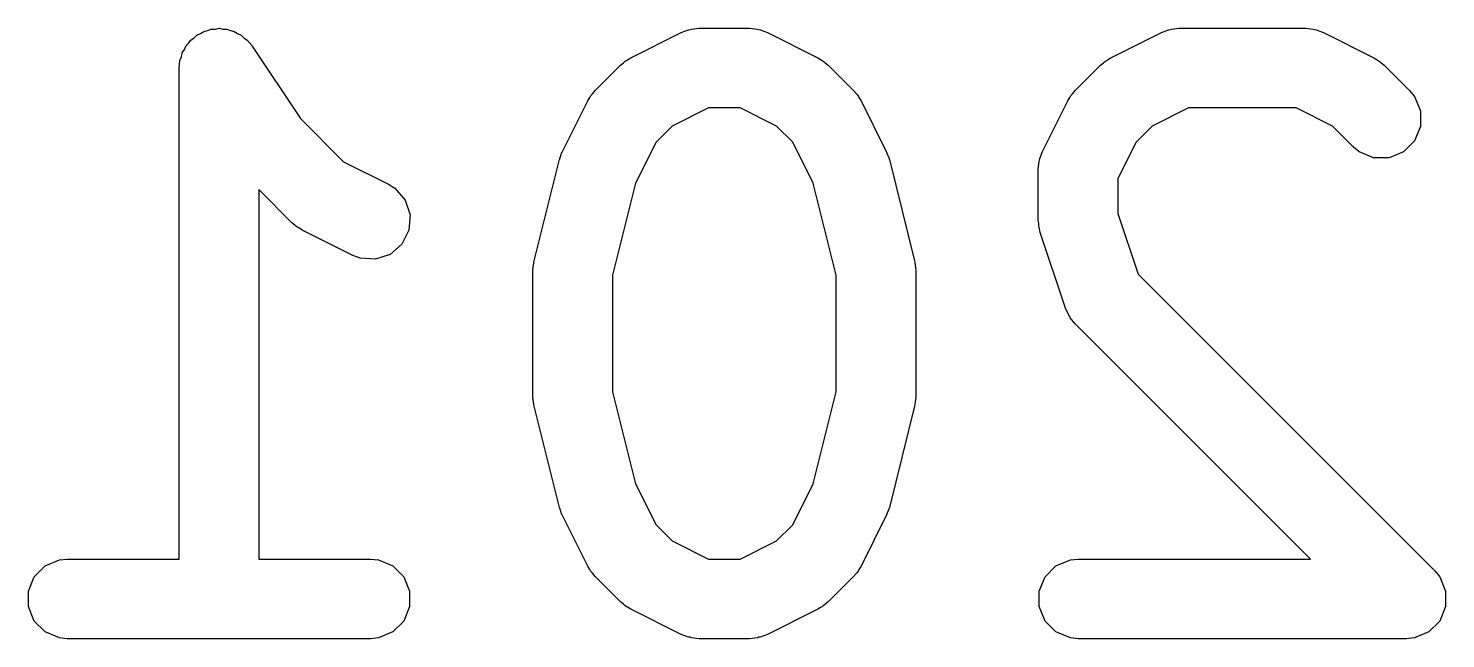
# Model space of a CAD drawing. Extents: x 2.01 to 5.6, y -4.28 to -1.65.
# Drawn here: x 2.2698 to 2.3749, y -2.074 to -2.0287 of the extents above; entities that cross this region are included whole.
import ezdxf

# ---------------------------------------------------------------- set-up
doc = ezdxf.new("R2010")
doc.units = 0
doc.header["$MEASUREMENT"] = 0
doc.layers.add('BLACK', color=7, linetype='CONTINUOUS')

msp = doc.modelspace()

# ---------------------------------------------------------------- linework, layer by layer
at = {"layer": 'BLACK', "linetype": 'CONTINUOUS'}
for p, q in [((2.28185, -2.0296), (2.28209, -2.02944)), ((2.28209, -2.02944), (2.28229, -2.02923)), ((2.28229, -2.02923), (2.28256, -2.02912)), ((2.28256, -2.02912), (2.28281, -2.02896)), ((2.28281, -2.02896), (2.28309, -2.0289)), ((2.28309, -2.0289), (2.28336, -2.02879)), ((2.28336, -2.02879), (2.28365, -2.02879)), ((2.28365, -2.02879), (2.28394, -2.02873)), ((2.28394, -2.02873), (2.28422, -2.02879)), ((2.28422, -2.02879), (2.28451, -2.02879)), ((2.28451, -2.02879), (2.28478, -2.0289)), ((2.28478, -2.0289), (2.28507, -2.02896)), ((2.28507, -2.02896), (2.28531, -2.02912)), ((2.28531, -2.02912), (2.28557, -2.02923)), ((2.28557, -2.02923), (2.28578, -2.02944)), ((2.28578, -2.02944), (2.28602, -2.0296)), ((2.31448, -2.03092), (2.31823, -2.02904)), ((2.31823, -2.02904), (2.31877, -2.02884)), ((2.31877, -2.02884), (2.31888, -2.02883)), ((2.31888, -2.02883), (2.31898, -2.02879)), ((2.31898, -2.02879), (2.31955, -2.02873)), ((2.31955, -2.02873), (2.3233, -2.02873)), ((2.3233, -2.02873), (2.32388, -2.02879)), ((2.32388, -2.02879), (2.32398, -2.02883)), ((2.32398, -2.02883), (2.32408, -2.02884)), ((2.32408, -2.02884), (2.32462, -2.02904)), ((2.32462, -2.02904), (2.32837, -2.03092)), ((2.3501, -2.03092), (2.35385, -2.02904)), ((2.35385, -2.02904), (2.35439, -2.02884)), ((2.35439, -2.02884), (2.3545, -2.02883)), ((2.3545, -2.02883), (2.3546, -2.02879)), ((2.3546, -2.02879), (2.35517, -2.02873)), ((2.35517, -2.02873), (2.36455, -2.02873)), ((2.36455, -2.02873), (2.36512, -2.02879)), ((2.36512, -2.02879), (2.36522, -2.02883)), ((2.36522, -2.02883), (2.36533, -2.02884)), ((2.36533, -2.02884), (2.36587, -2.02904)), ((2.36587, -2.02904), (2.36962, -2.03092)), ((2.28121, -2.03055), (2.28137, -2.03031)), ((2.28137, -2.03031), (2.28148, -2.03005)), ((2.28148, -2.03005), (2.28168, -2.02984)), ((2.28168, -2.02984), (2.28185, -2.0296)), ((2.28602, -2.0296), (2.28639, -2.03004)), ((2.28639, -2.03004), (2.28639, -2.03005)), ((2.28639, -2.03005), (2.28639, -2.03005)), ((2.28639, -2.03005), (2.28639, -2.03005)), ((2.28639, -2.03005), (2.28998, -2.03543)), ((2.28098, -2.03168), (2.28104, -2.03111)), ((2.28104, -2.03111), (2.28115, -2.03084)), ((2.28115, -2.03084), (2.28121, -2.03055)), ((2.31184, -2.03335), (2.31372, -2.03147)), ((2.31372, -2.03147), (2.31394, -2.03129)), ((2.31394, -2.03129), (2.31399, -2.03123)), ((2.31399, -2.03123), (2.31408, -2.03117)), ((2.31408, -2.03117), (2.31416, -2.03111)), ((2.31416, -2.03111), (2.31424, -2.03108)), ((2.31424, -2.03108), (2.31448, -2.03092)), ((2.32837, -2.03092), (2.32862, -2.03108)), ((2.32862, -2.03108), (2.32869, -2.03111)), ((2.32869, -2.03111), (2.32877, -2.03117)), ((2.32877, -2.03117), (2.32886, -2.03123)), ((2.32886, -2.03123), (2.32891, -2.03129)), ((2.32891, -2.03129), (2.32914, -2.03147)), ((2.32914, -2.03147), (2.33102, -2.03335)), ((2.34746, -2.03335), (2.34934, -2.03147)), ((2.34934, -2.03147), (2.34956, -2.03129)), ((2.34956, -2.03129), (2.34961, -2.03123)), ((2.34961, -2.03123), (2.3497, -2.03117)), ((2.3497, -2.03117), (2.34978, -2.03111)), ((2.34978, -2.03111), (2.34986, -2.03108)), ((2.34986, -2.03108), (2.3501, -2.03092)), ((2.36962, -2.03092), (2.36987, -2.03108)), ((2.36987, -2.03108), (2.36994, -2.03111)), ((2.36994, -2.03111), (2.37002, -2.03117)), ((2.37002, -2.03117), (2.37011, -2.03123)), ((2.37011, -2.03123), (2.37016, -2.03129)), ((2.37016, -2.03129), (2.37039, -2.03147)), ((2.37039, -2.03147), (2.37226, -2.03335)), ((2.28098, -2.03169), (2.28098, -2.03168)), ((2.28098, -2.03168), (2.28098, -2.03168)), ((2.28098, -2.03168), (2.28098, -2.03168)), ((2.28098, -2.0681), (2.28098, -2.03169)), ((2.31154, -2.03371), (2.3116, -2.03362)), ((2.3116, -2.03362), (2.31166, -2.03357)), ((2.31166, -2.03357), (2.31184, -2.03335)), ((2.33102, -2.03335), (2.3312, -2.03357)), ((2.3312, -2.03357), (2.33126, -2.03362)), ((2.33126, -2.03362), (2.33132, -2.03371)), ((2.34716, -2.03371), (2.34722, -2.03362)), ((2.34722, -2.03362), (2.34728, -2.03357)), ((2.34728, -2.03357), (2.34746, -2.03335)), ((2.37226, -2.03335), (2.37263, -2.03379)), ((2.30941, -2.03786), (2.31129, -2.03411)), ((2.31129, -2.03411), (2.31144, -2.03387)), ((2.31144, -2.03387), (2.31147, -2.03379)), ((2.31147, -2.03379), (2.31154, -2.03371)), ((2.32025, -2.03464), (2.31755, -2.03599)), ((2.32261, -2.03464), (2.32025, -2.03464)), ((2.3253, -2.03599), (2.32261, -2.03464)), ((2.33132, -2.03371), (2.33138, -2.03379)), ((2.33138, -2.03379), (2.33141, -2.03387)), ((2.33141, -2.03387), (2.33157, -2.03411)), ((2.33157, -2.03411), (2.33344, -2.03786)), ((2.34503, -2.03786), (2.34691, -2.03411)), ((2.34691, -2.03411), (2.34707, -2.03387)), ((2.34707, -2.03387), (2.34709, -2.03379)), ((2.34709, -2.03379), (2.34716, -2.03371)), ((2.35587, -2.03464), (2.35317, -2.03599)), ((2.36385, -2.03464), (2.35587, -2.03464)), ((2.36655, -2.03599), (2.36385, -2.03464)), ((2.37263, -2.03379), (2.37307, -2.03486)), ((2.28998, -2.03543), (2.29318, -2.03863)), ((2.37307, -2.03486), (2.37307, -2.03601)), ((2.31755, -2.03599), (2.31636, -2.03718)), ((2.3265, -2.03718), (2.3253, -2.03599)), ((2.35317, -2.03599), (2.35198, -2.03718)), ((2.36808, -2.03752), (2.36655, -2.03599)), ((2.37307, -2.03601), (2.37263, -2.03708)), ((2.3094, -2.03791), (2.30941, -2.03786)), ((2.31636, -2.03718), (2.31484, -2.04022)), ((2.32802, -2.04022), (2.3265, -2.03718)), ((2.33344, -2.03786), (2.33346, -2.03791)), ((2.34483, -2.0384), (2.34503, -2.03786)), ((2.35198, -2.03718), (2.35063, -2.03988)), ((2.36853, -2.03789), (2.36808, -2.03752)), ((2.3696, -2.03833), (2.36853, -2.03789)), ((2.37181, -2.03789), (2.37075, -2.03833)), ((2.37263, -2.03708), (2.37181, -2.03789)), ((2.29318, -2.03863), (2.2965, -2.04029)), ((2.30732, -2.04597), (2.30919, -2.03847)), ((2.30919, -2.03847), (2.30921, -2.03843)), ((2.30921, -2.0384), (2.3093, -2.03817)), ((2.30921, -2.03843), (2.30921, -2.0384)), ((2.3093, -2.03817), (2.30938, -2.03792)), ((2.30938, -2.03792), (2.3094, -2.03791)), ((2.33346, -2.03791), (2.33347, -2.03792)), ((2.33347, -2.03792), (2.33356, -2.03817)), ((2.33356, -2.03817), (2.33365, -2.0384)), ((2.33365, -2.0384), (2.33365, -2.03843)), ((2.33365, -2.03843), (2.33367, -2.03847)), ((2.33367, -2.03847), (2.33554, -2.04597)), ((2.34472, -2.03918), (2.34478, -2.03861)), ((2.34478, -2.03861), (2.34482, -2.03851)), ((2.34482, -2.03851), (2.34483, -2.0384)), ((2.37075, -2.03833), (2.3696, -2.03833)), ((2.34472, -2.04293), (2.34472, -2.03918)), ((2.35063, -2.03988), (2.35063, -2.04246)), ((2.28934, -2.04315), (2.28689, -2.04069)), ((2.28689, -2.04069), (2.28689, -2.0681)), ((2.2965, -2.04029), (2.29699, -2.0406)), ((2.29699, -2.0406), (2.29775, -2.04147)), ((2.31484, -2.04022), (2.31313, -2.04705)), ((2.32972, -2.04705), (2.32802, -2.04022)), ((2.29775, -2.04147), (2.29811, -2.04257)), ((2.28957, -2.04333), (2.28934, -2.04315)), ((2.29811, -2.04257), (2.29803, -2.04371)), ((2.34475, -2.04323), (2.34472, -2.04293)), ((2.35063, -2.04246), (2.35213, -2.04696)), ((2.28962, -2.04339), (2.28957, -2.04333)), ((2.28971, -2.04345), (2.28962, -2.04339)), ((2.28979, -2.04351), (2.28971, -2.04345)), ((2.28986, -2.04354), (2.28979, -2.04351)), ((2.29011, -2.0437), (2.28986, -2.04354)), ((2.29386, -2.04558), (2.29011, -2.0437)), ((2.29803, -2.04371), (2.29751, -2.04474)), ((2.34475, -2.0433), (2.34475, -2.04323)), ((2.34477, -2.04341), (2.34475, -2.0433)), ((2.34478, -2.04351), (2.34477, -2.04341)), ((2.34481, -2.04358), (2.34478, -2.04351)), ((2.34487, -2.04387), (2.34481, -2.04358)), ((2.34675, -2.04949), (2.34487, -2.04387)), ((2.29751, -2.04474), (2.29664, -2.0455)), ((2.2944, -2.04578), (2.29386, -2.04558)), ((2.29555, -2.04586), (2.2944, -2.04578)), ((2.29664, -2.0455), (2.29555, -2.04586)), ((2.30726, -2.04632), (2.30728, -2.04611)), ((2.30728, -2.04611), (2.3073, -2.04607)), ((2.3073, -2.04607), (2.30732, -2.04597)), ((2.33554, -2.04597), (2.33556, -2.04607)), ((2.33556, -2.04607), (2.33557, -2.04611)), ((2.33557, -2.04611), (2.33559, -2.04632)), ((2.30723, -2.04654), (2.30726, -2.04632)), ((2.30724, -2.04658), (2.30723, -2.04654)), ((2.30723, -2.04668), (2.30724, -2.04658)), ((2.30723, -2.05606), (2.30723, -2.04668)), ((2.31313, -2.04705), (2.31313, -2.05569)), ((2.32972, -2.05569), (2.32972, -2.04705)), ((2.33559, -2.04632), (2.33563, -2.04654)), ((2.33563, -2.04654), (2.33562, -2.04658)), ((2.33562, -2.04658), (2.33563, -2.04668)), ((2.33563, -2.04668), (2.33563, -2.05606)), ((2.35213, -2.04696), (2.37414, -2.06897)), ((2.34698, -2.05002), (2.34675, -2.04949)), ((2.34705, -2.0501), (2.34698, -2.05002)), ((2.34709, -2.0502), (2.34705, -2.0501)), ((2.34746, -2.05065), (2.34709, -2.0502)), ((2.36492, -2.0681), (2.34746, -2.05065)), ((2.31313, -2.05569), (2.31484, -2.06253)), ((2.32802, -2.06253), (2.32972, -2.05569)), ((2.30724, -2.05616), (2.30723, -2.05606)), ((2.30723, -2.0562), (2.30724, -2.05616)), ((2.30726, -2.05642), (2.30723, -2.0562)), ((2.30728, -2.05663), (2.30726, -2.05642)), ((2.3073, -2.05667), (2.30728, -2.05663)), ((2.30732, -2.05677), (2.3073, -2.05667)), ((2.30919, -2.06427), (2.30732, -2.05677)), ((2.33554, -2.05677), (2.33367, -2.06427)), ((2.33556, -2.05667), (2.33554, -2.05677)), ((2.33557, -2.05663), (2.33556, -2.05667)), ((2.33559, -2.05642), (2.33557, -2.05663)), ((2.33563, -2.0562), (2.33559, -2.05642)), ((2.33563, -2.05606), (2.33562, -2.05616)), ((2.33562, -2.05616), (2.33563, -2.0562)), ((2.31484, -2.06253), (2.31636, -2.06556)), ((2.3265, -2.06556), (2.32802, -2.06253)), ((2.30921, -2.06432), (2.30919, -2.06427)), ((2.30921, -2.06434), (2.30921, -2.06432)), ((2.3093, -2.06458), (2.30921, -2.06434)), ((2.30938, -2.06482), (2.3093, -2.06458)), ((2.3094, -2.06484), (2.30938, -2.06482)), ((2.30941, -2.06488), (2.3094, -2.06484)), ((2.31129, -2.06863), (2.30941, -2.06488)), ((2.33344, -2.06488), (2.33157, -2.06863)), ((2.33346, -2.06484), (2.33344, -2.06488)), ((2.33347, -2.06482), (2.33346, -2.06484)), ((2.33356, -2.06458), (2.33347, -2.06482)), ((2.33365, -2.06434), (2.33356, -2.06458)), ((2.33367, -2.06427), (2.33365, -2.06432)), ((2.33365, -2.06432), (2.33365, -2.06434)), ((2.31636, -2.06556), (2.31755, -2.06675)), ((2.3253, -2.06675), (2.3265, -2.06556)), ((2.31755, -2.06675), (2.32025, -2.0681)), ((2.32261, -2.0681), (2.3253, -2.06675)), ((2.27104, -2.0686), (2.27211, -2.06816)), ((2.27211, -2.06816), (2.27268, -2.0681)), ((2.27268, -2.0681), (2.28098, -2.0681)), ((2.28689, -2.0681), (2.29518, -2.0681)), ((2.29518, -2.0681), (2.29576, -2.06816)), ((2.29576, -2.06816), (2.29682, -2.0686)), ((2.32025, -2.0681), (2.32261, -2.0681)), ((2.34603, -2.0686), (2.3471, -2.06816)), ((2.3471, -2.06816), (2.34768, -2.0681)), ((2.34768, -2.0681), (2.36492, -2.0681)), ((2.26979, -2.07048), (2.27023, -2.06942)), ((2.27023, -2.06942), (2.27104, -2.0686)), ((2.29682, -2.0686), (2.29764, -2.06942)), ((2.29764, -2.06942), (2.29808, -2.07048)), ((2.31144, -2.06887), (2.31129, -2.06863)), ((2.31147, -2.06895), (2.31144, -2.06887)), ((2.31154, -2.06903), (2.31147, -2.06895)), ((2.3116, -2.06912), (2.31154, -2.06903)), ((2.31166, -2.06917), (2.3116, -2.06912)), ((2.31184, -2.06939), (2.31166, -2.06917)), ((2.31372, -2.07127), (2.31184, -2.06939)), ((2.33102, -2.06939), (2.32914, -2.07127)), ((2.3312, -2.06917), (2.33102, -2.06939)), ((2.33126, -2.06912), (2.3312, -2.06917)), ((2.33132, -2.06903), (2.33126, -2.06912)), ((2.33138, -2.06895), (2.33132, -2.06903)), ((2.33141, -2.06887), (2.33138, -2.06895)), ((2.33157, -2.06863), (2.33141, -2.06887)), ((2.34478, -2.07048), (2.34522, -2.06942)), ((2.34522, -2.06942), (2.34603, -2.0686)), ((2.37414, -2.06897), (2.3745, -2.06942)), ((2.3745, -2.06942), (2.37494, -2.07048)), ((2.26979, -2.07163), (2.26979, -2.07048)), ((2.29808, -2.07048), (2.29808, -2.07163)), ((2.34478, -2.07163), (2.34478, -2.07048)), ((2.37494, -2.07048), (2.37494, -2.07163)), ((2.31394, -2.07145), (2.31372, -2.07127)), ((2.31399, -2.07151), (2.31394, -2.07145)), ((2.31408, -2.07157), (2.31399, -2.07151)), ((2.32886, -2.07151), (2.32877, -2.07157)), ((2.32891, -2.07145), (2.32886, -2.07151)), ((2.32914, -2.07127), (2.32891, -2.07145)), ((2.27023, -2.0727), (2.26979, -2.07163)), ((2.29808, -2.07163), (2.29764, -2.0727)), ((2.31416, -2.07164), (2.31408, -2.07157)), ((2.31424, -2.07167), (2.31416, -2.07164)), ((2.31448, -2.07182), (2.31424, -2.07167)), ((2.31823, -2.0737), (2.31448, -2.07182)), ((2.32837, -2.07182), (2.32462, -2.0737)), ((2.32862, -2.07167), (2.32837, -2.07182)), ((2.32869, -2.07164), (2.32862, -2.07167)), ((2.32877, -2.07157), (2.32869, -2.07164)), ((2.34522, -2.0727), (2.34478, -2.07163)), ((2.37494, -2.07163), (2.3745, -2.0727)), ((2.27104, -2.07351), (2.27023, -2.0727)), ((2.27211, -2.07395), (2.27104, -2.07351)), ((2.29682, -2.07351), (2.29576, -2.07395)), ((2.29764, -2.0727), (2.29682, -2.07351)), ((2.34603, -2.07351), (2.34522, -2.0727)), ((2.3471, -2.07395), (2.34603, -2.07351)), ((2.37369, -2.07351), (2.37294, -2.07382)), ((2.3745, -2.0727), (2.37369, -2.07351)), ((2.27268, -2.07401), (2.27211, -2.07395)), ((2.29518, -2.07401), (2.27268, -2.07401)), ((2.29576, -2.07395), (2.29518, -2.07401)), ((2.31877, -2.0739), (2.31823, -2.0737)), ((2.31888, -2.07391), (2.31877, -2.0739)), ((2.31898, -2.07395), (2.31888, -2.07391)), ((2.31955, -2.07401), (2.31898, -2.07395)), ((2.3233, -2.07401), (2.31955, -2.07401)), ((2.32388, -2.07395), (2.3233, -2.07401)), ((2.32398, -2.07391), (2.32388, -2.07395)), ((2.32408, -2.0739), (2.32398, -2.07391)), ((2.32462, -2.0737), (2.32408, -2.0739)), ((2.34768, -2.07401), (2.3471, -2.07395)), ((2.37205, -2.07401), (2.34768, -2.07401)), ((2.37262, -2.07395), (2.37205, -2.07401)), ((2.37294, -2.07382), (2.37262, -2.07395))]:
    msp.add_line(p, q, dxfattribs=at)

doc.saveas('drawing.dxf')
